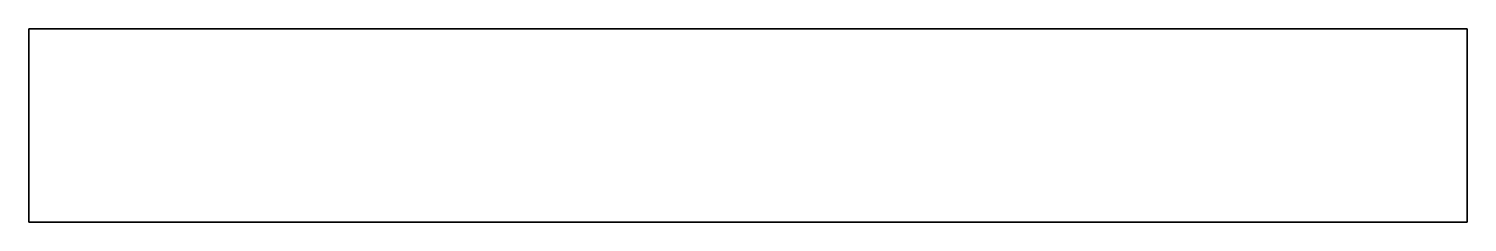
# Model space of a CAD drawing. Extents: x -0.52 to 0.52, y -0.07 to 0.07.
import ezdxf

# ---------------------------------------------------------------- set-up
doc = ezdxf.new("R2010")
doc.units = 0
doc.layers.add('TUBES', color=1, linetype='CONTINUOUS')

msp = doc.modelspace()

# ---------------------------------------------------------------- linework, layer by layer
at = {"layer": 'TUBES'}
for points in [[(0.52, 0.07, 0.22), (0.52, 0.07, -0.21), (-0.52, 0.07, -0.21), (-0.52, 0.07, 0.22)], [(-0.52, 0.07, -0.21), (-0.52, -0.07, -0.21), (-0.52, -0.07, 0.22), (-0.52, 0.07, 0.22)], [(0.52, 0.07, -0.21), (0.52, -0.07, -0.21), (-0.52, -0.07, -0.21), (-0.52, 0.07, -0.21)], [(-0.52, 0.07, 0.22), (-0.52, -0.07, 0.22), (0.52, -0.07, 0.22), (0.52, 0.07, 0.22)], [(0.52, -0.07, 0.22), (0.52, -0.07, -0.21), (0.52, 0.07, -0.21), (0.52, 0.07, 0.22)], [(-0.52, -0.07, 0.22), (-0.52, -0.07, -0.21), (0.52, -0.07, -0.21), (0.52, -0.07, 0.22)]]:
    msp.add_3dface(points, dxfattribs=at)

doc.saveas('drawing.dxf')
